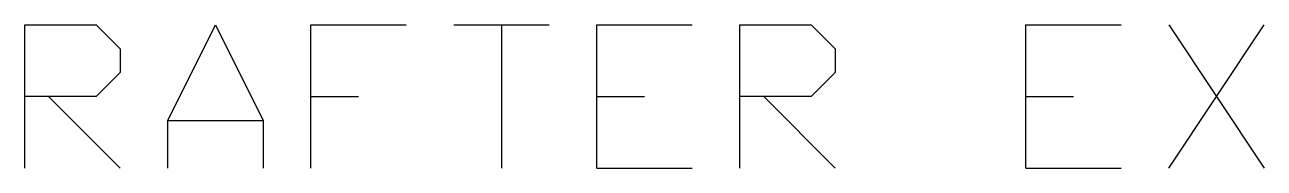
# Model space of a CAD drawing. Extents: x 139 to 9870, y -9196 to -71.
# Drawn here: x 4680 to 7101, y -350 to -71 of the extents above; entities that cross this region are included whole.
import ezdxf

# ---------------------------------------------------------------- set-up
doc = ezdxf.new("R2010")
doc.units = 0
doc.layers.add('Default_Layer', color=1, linetype='CONTINUOUS')

msp = doc.modelspace()

# ---------------------------------------------------------------- linework, layer by layer
at = {"layer": 'Default_Layer'}
for points in [[(4679.5, -350), (4679.5, -70.6), (4819.2, -70.6), (4865.8, -117.1), (4865.8, -163.7), (4819.2, -210.3), (4679.5, -210.3)], [(4958.9, -350), (4958.9, -256.8), (5052.1, -70.6), (5145.2, -256.8), (5145.2, -350)], [(5238.3, -350), (5238.3, -70.6), (5424.6, -70.6)], [(5517.7, -70.6), (5704, -70.6)], [(5610.9, -70.6), (5610.9, -350)], [(5797.1, -350), (5797.1, -70.6), (5983.4, -70.6)], [(6076.5, -350), (6076.5, -70.6), (6216.2, -70.6), (6262.8, -117.1), (6262.8, -163.7), (6216.2, -210.3), (6076.5, -210.3)], [(6635.3, -350), (6635.3, -70.6), (6821.6, -70.6)], [(6914.7, -350), (7101, -70.6)], [(6914.7, -70.6), (7101, -350)], [(4726.1, -210.3), (4865.8, -350)], [(5238.3, -210.3), (5331.5, -210.3)], [(5797.1, -210.3), (5890.3, -210.3)], [(6123.1, -210.3), (6262.8, -350)], [(6635.3, -210.3), (6728.5, -210.3)], [(4958.9, -256.8), (5145.2, -256.8)], [(5797.1, -350), (5983.4, -350)], [(6635.3, -350), (6821.6, -350)]]:
    msp.add_lwpolyline(points, dxfattribs=at)

doc.saveas('drawing.dxf')
